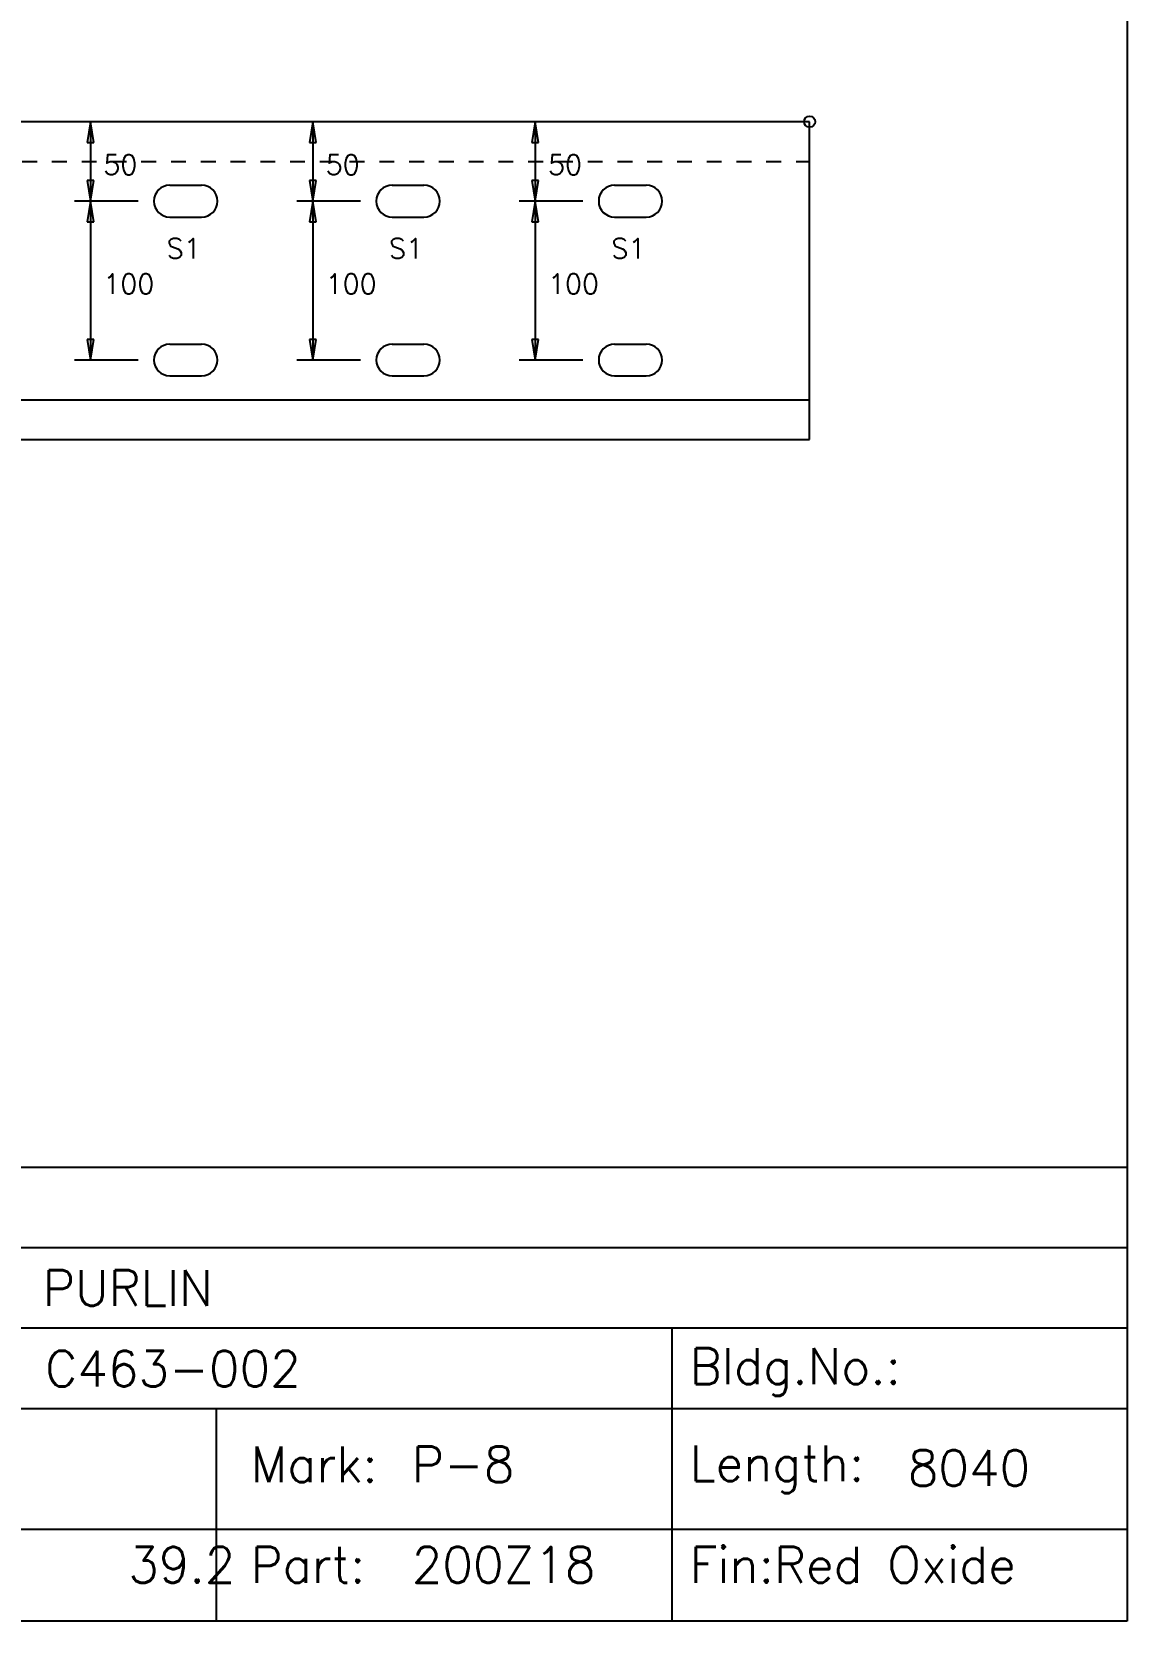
# Model space of a CAD drawing. Extents: x 0 to 420, y 0 to 297.
# Drawn here: x 332.4 to 420, y 0 to 127.1 of the extents above; entities that cross this region are included whole.
import ezdxf

# ---------------------------------------------------------------- set-up
doc = ezdxf.new("R2010")
doc.units = 0
doc.linetypes.add('CONTIN', pattern=[0])
doc.linetypes.add('DASHED', pattern=[2.38, 1.19, -1.19])
doc.layers.get('0').update_dxf_attribs({"linetype": 'CONTIN'})
for name, color, linetype in [('1', 7, 'CONTIN'), ('11', 7, 'CONTIN'), ('15', 6, 'CONTIN'), ('2', 7, 'CONTIN'), ('22', 7, 'CONTIN'), ('3', 1, 'CONTIN'), ('6', 4, 'CONTIN'), ('7', 3, 'DASHED')]:
    doc.layers.add(name, color=color, linetype=linetype)
doc.styles.add('SIMPLEX', font='SIMPLEX')

# ---------------------------------------------------------------- blocks, each defined once
blk = doc.blocks.new('CZEBORDR')
at = {"layer": '22'}
for p, q in [((420, 297), (420, 0)), ((420, 0), (0, 0))]:
    blk.add_line(p, q, dxfattribs=at)
blk = doc.blocks.new('LOGO')
at = {"linetype": 'CONTINUOUS'}
for p, q in [((-230.55, 36.3), (0, 36.3)), ((-138.23, 36.3), (0, 36.3)), ((-109.26, 36.3), (0, 36.3)), ((0, 36.3), (0, 0)), ((-109.26, 29.89), (0, 29.89)), ((-109.26, 23.45), (0, 23.45)), ((-36.42, 23.45), (-36.42, 0)), ((-109.26, 17.01), (0, 17.01)), ((-72.84, 17.01), (-72.84, 0)), ((-109.26, 7.37), (0, 7.37)), ((0, 0), (-230.55, 0))]:
    blk.add_line(p, q, dxfattribs=at)
at = {"layer": '22'}
for p, q in [((0, 297), (0, 0)), ((0, 0), (-420, 0))]:
    blk.add_line(p, q, dxfattribs=at)
at = {"style": 'SIMPLEX'}
for s, height, p in [('PURLIN', 2.857, (-86.71, 25.21)), ('C463-002', 2.857, (-86.53, 18.77)), ('Bldg.No.:', 2.857, (-34.99, 18.96)), ('Length:', 2.857, (-34.99, 11.2)), ('Mark:', 2.857, (-70.1, 11.12)), ('P-8', 2.857, (-57.21, 11.12)), ('8040', 2.857, (-17.55, 10.83)), ('     39.2', 2.857, (-90.53, 3.08)), ('Part:', 2.857, (-70.1, 3.08)), ('200Z18', 2.857, (-57.21, 3.08)), ('Fin:Red Oxide', 2.8575, (-34.99, 3.08))]:
    blk.add_text(s, height=height, dxfattribs=at).set_placement(p)
blk = doc.blocks.new('MAG_CRCL')
at = {"layer": '15'}
blk.add_circle((0, 0), 0.889, dxfattribs=at)
blk = doc.blocks.new('WBSLOT')
at = {"layer": '6'}
for p, q in [((-1.27, 1.27), (1.27, 1.27)), ((-1.27, -1.27), (1.27, -1.27))]:
    blk.add_line(p, q, dxfattribs=at)
for centre, start, end in [((-1.27, 0), 90, 270), ((1.27, 0), 270, 90)]:
    blk.add_arc(centre, 1.27, start, end, dxfattribs=at)
blk = doc.blocks.new('ARROW')
at = {"layer": '2'}
for p, q in [((0, 0), (-1.651, 0.275)), ((-1.651, 0.275), (-1.651, -0.275)), ((-1.651, -0.275), (0, 0))]:
    blk.add_line(p, q, dxfattribs=at)
blk = doc.blocks.new('CZEPIECE')
at = {"layer": '1'}
for p, q in [((394.6, 55.88), (50.8, 55.88)), ((394.6, 30.48), (394.6, 55.88)), ((50.8, 33.655), (394.6, 33.655)), ((50.8, 30.48), (394.6, 30.48))]:
    blk.add_line(p, q, dxfattribs=at)
at = {"layer": '2'}
for p, q in [((343.445, 55.88), (335.825, 55.88)), ((337.095, 55.88), (337.095, 49.53)), ((361.225, 55.88), (353.605, 55.88)), ((354.875, 55.88), (354.875, 49.53)), ((379.005, 55.88), (371.385, 55.88)), ((372.655, 55.88), (372.655, 49.53)), ((340.905, 49.53), (335.825, 49.53)), ((340.905, 49.53), (335.825, 49.53)), ((337.095, 49.53), (337.095, 36.83)), ((358.685, 49.53), (353.605, 49.53)), ((358.685, 49.53), (353.605, 49.53)), ((354.875, 49.53), (354.875, 36.83)), ((376.465, 49.53), (371.385, 49.53)), ((376.465, 49.53), (371.385, 49.53)), ((372.655, 49.53), (372.655, 36.83)), ((340.905, 36.83), (335.825, 36.83)), ((358.685, 36.83), (353.605, 36.83)), ((376.465, 36.83), (371.385, 36.83))]:
    blk.add_line(p, q, dxfattribs=at)
at = {"layer": '7'}
blk.add_line((50.8, 52.705), (394.6, 52.705), dxfattribs=at)
at = {"layer": '15', "xscale": 0.5, "yscale": 0.5, "zscale": 0.5}
blk.add_blockref('MAG_CRCL', (394.6, 55.88), dxfattribs=at)
at = {"layer": '2'}
for p, rotation in [((337.095, 55.88), 90), ((354.875, 55.88), 90), ((372.655, 55.88), 90), ((337.095, 49.53), -90), ((354.875, 49.53), -90), ((372.655, 49.53), -90), ((337.095, 49.53), 90), ((354.875, 49.53), 90), ((372.655, 49.53), 90), ((337.095, 36.83), -90), ((354.875, 36.83), -90), ((372.655, 36.83), -90)]:
    blk.add_blockref('ARROW', p, dxfattribs=dict(at, rotation=rotation))
at = {"layer": '6'}
for p in [(344.715, 49.53), (362.495, 49.53), (380.275, 49.53), (344.715, 36.83), (362.495, 36.83), (380.275, 36.83)]:
    blk.add_blockref('WBSLOT', p, dxfattribs=at)
at = {"layer": '11', "style": 'SIMPLEX'}
for s, p in [('50', (338.121, 51.647)), ('50', (355.902, 51.647)), ('50', (373.682, 51.647)), ('100', (338.121, 42.122)), ('100', (355.902, 42.122)), ('100', (373.682, 42.122))]:
    blk.add_text(s, height=1.587, dxfattribs=at).set_placement(p)
at = {"layer": '3', "style": 'SIMPLEX'}
for p in [(343.191, 44.958), (360.971, 44.958), (378.751, 44.958)]:
    blk.add_text('S1', height=1.587, dxfattribs=at).set_placement(p)

msp = doc.modelspace()

# ---------------------------------------------------------------- block references
msp.add_blockref('CZEPIECE', (0, 64))
at = {"layer": '1'}
msp.add_blockref('CZEBORDR', (0, 0), dxfattribs=at)
at = {"layer": '2'}
msp.add_blockref('LOGO', (420, 0), dxfattribs=at)

doc.saveas('drawing.dxf')
